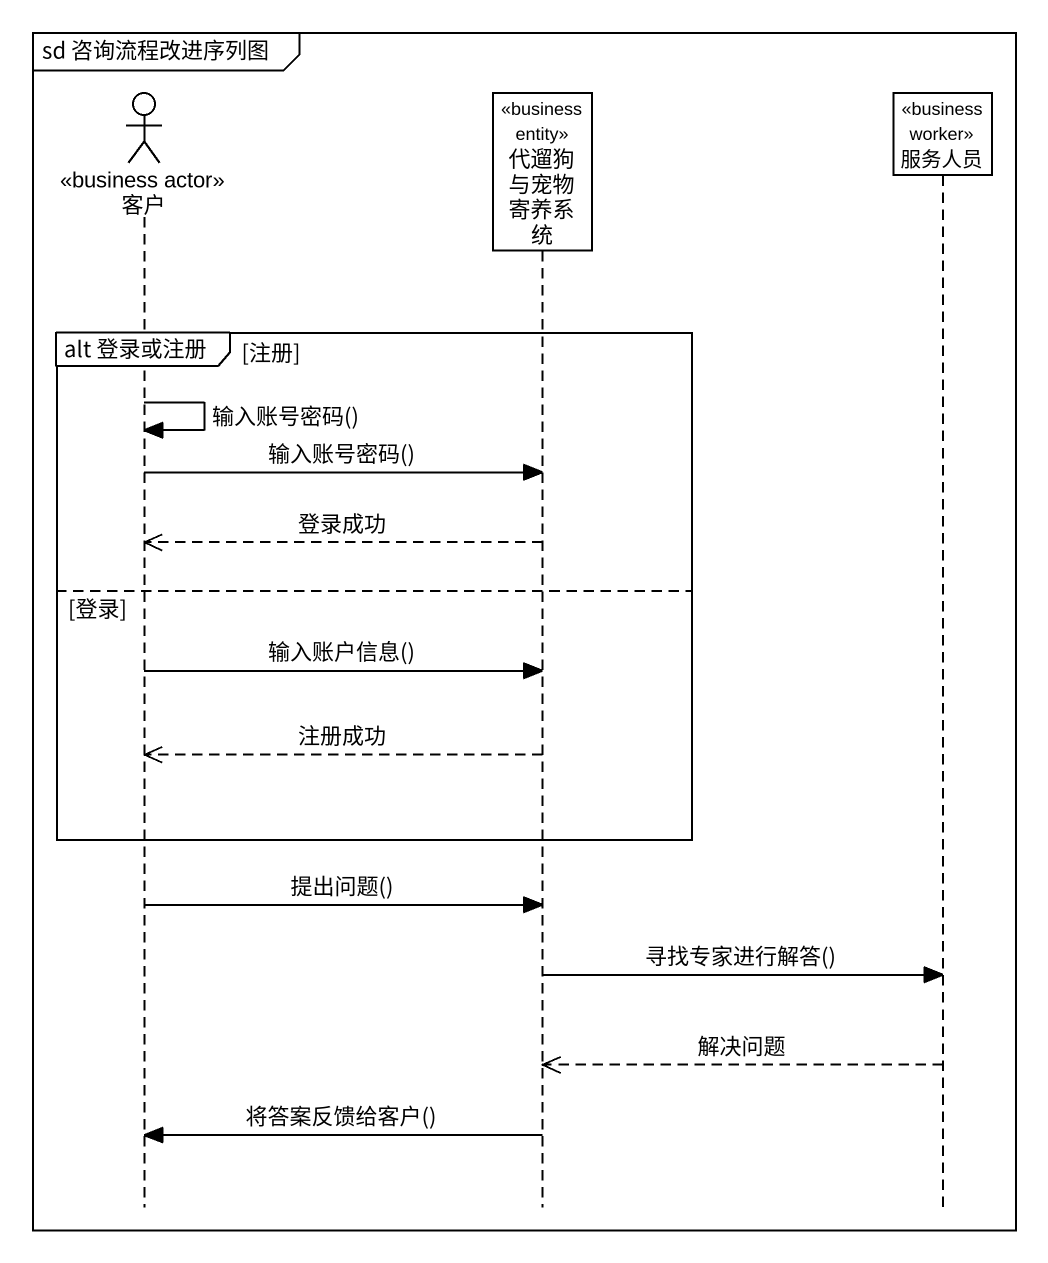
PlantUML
@startuml
mainframe sd 咨询流程改进序列图
hide footbox
actor 客户 <<business actor>>
participant 代遛狗与宠物寄养系统 <<business entity>>
participant 服务人员 <<business worker>>

group alt 登录或注册 [注册]
  客户 -> 客户 : 输入账号密码()
  客户 -> 代遛狗与宠物寄养系统 : 输入账号密码()
  代遛狗与宠物寄养系统 -->> 客户 : 登录成功
else 登录
  客户 -> 代遛狗与宠物寄养系统 : 输入账户信息()
  代遛狗与宠物寄养系统 -->> 客户 : 注册成功
end
客户 -> 代遛狗与宠物寄养系统 : 提出问题()
代遛狗与宠物寄养系统 -> 服务人员 : 寻找专家进行解答()
服务人员 -->> 代遛狗与宠物寄养系统 : 解决问题
代遛狗与宠物寄养系统 -> 客户 : 将答案反馈给客户()
@enduml
